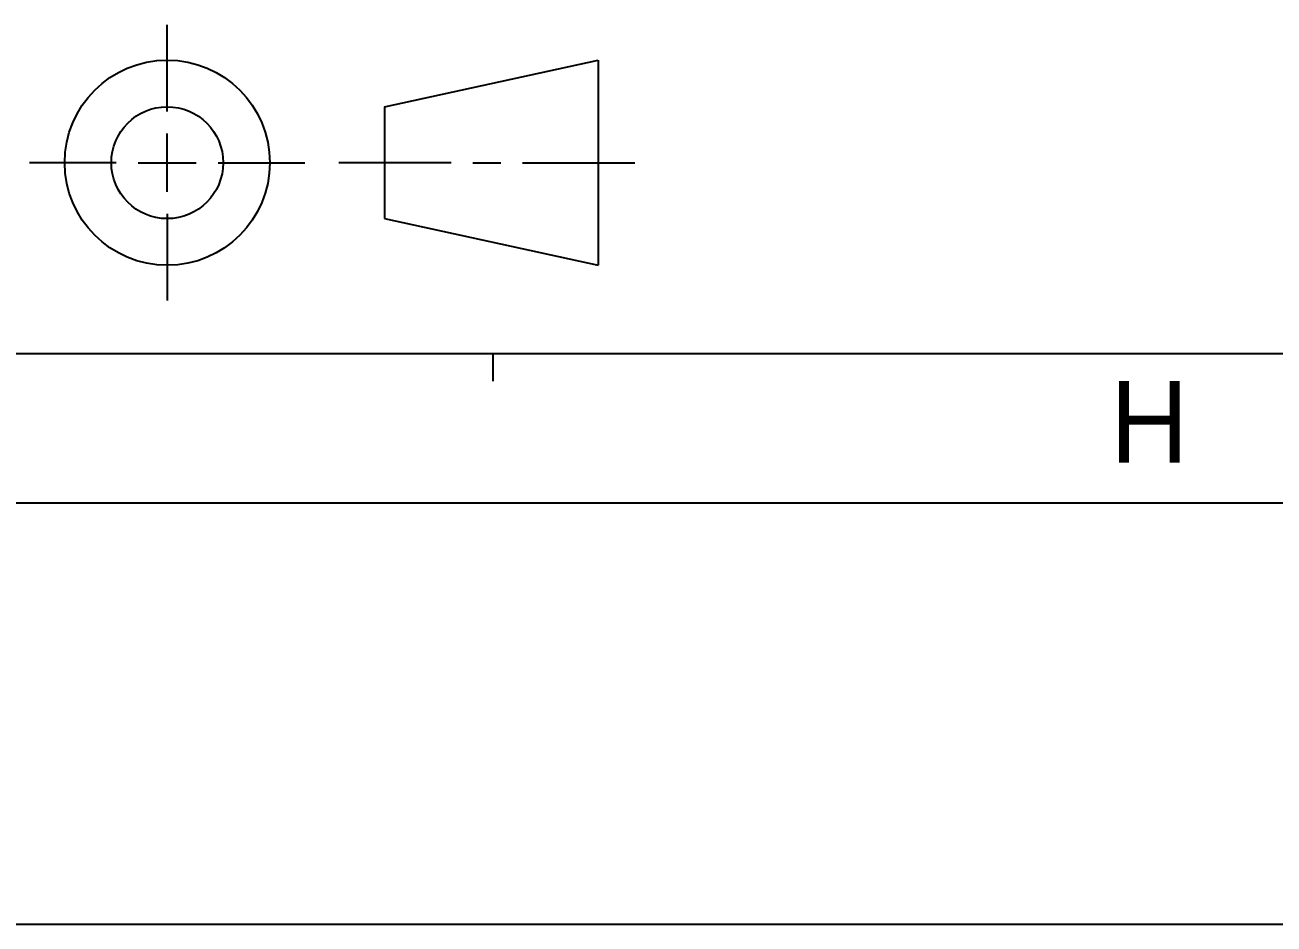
# Model space of a CAD drawing. Header units: millimetres. Extents: x 0 to 420, y 0 to 297.
# Drawn here: x 324.76 to 370.79, y 0 to 33.12 of the extents above; entities that cross this region are included whole.
import ezdxf

# ---------------------------------------------------------------- set-up
doc = ezdxf.new("R2010")
doc.units = ezdxf.units.MM
doc.header["$LTSCALE"] = 23.1
doc.layers.get('0').update_dxf_attribs({"linetype": 'CONTINUOUS'})
doc.styles.add('TEXTSTYLE_2', font='txt')

msp = doc.modelspace()

# ---------------------------------------------------------------- linework, layer by layer
at = {"color": 7, "linetype": 'CONTINUOUS'}
for p, q in [((330.004, 29.928), (330.004, 33.12)), ((338.01, 30.108), (345.89, 31.828)), ((345.89, 31.828), (345.89, 24.266)), ((338.01, 30.108), (338.01, 25.986)), ((330.004, 26.977), (330.004, 29.117)), ((328.122, 28.047), (324.931, 28.047)), ((328.934, 28.047), (331.073, 28.047)), ((331.885, 28.047), (335.077, 28.047)), ((340.473, 28.047), (336.327, 28.047)), ((341.27, 28.047), (342.299, 28.047)), ((343.097, 28.047), (347.242, 28.047)), ((330.004, 26.166), (330.004, 22.974)), ((338.01, 25.986), (345.89, 24.266)), ((0, 0), (420, 0))]:
    msp.add_line(p, q, dxfattribs=at)
at = {"color": 4, "linetype": 'CONTINUOUS'}
for p, q in [((396, 21), (23.5, 21)), ((342, 21), (342, 20)), ((401, 15.5), (19, 15.5))]:
    msp.add_line(p, q, dxfattribs=at)
at = {"color": 7, "linetype": 'CONTINUOUS'}
for radius in [3.781, 2.061]:
    msp.add_circle((330.004, 28.047), radius, dxfattribs=at)

# ---------------------------------------------------------------- texts
at = {"color": 2, "linetype": 'CONTINUOUS', "insert": (364.75, 20), "char_height": 3, "width": 3, "attachment_point": 1, "line_spacing_factor": 0.9, "style": 'TEXTSTYLE_2'}
msp.add_mtext('H', dxfattribs=at)

doc.saveas('drawing.dxf')
